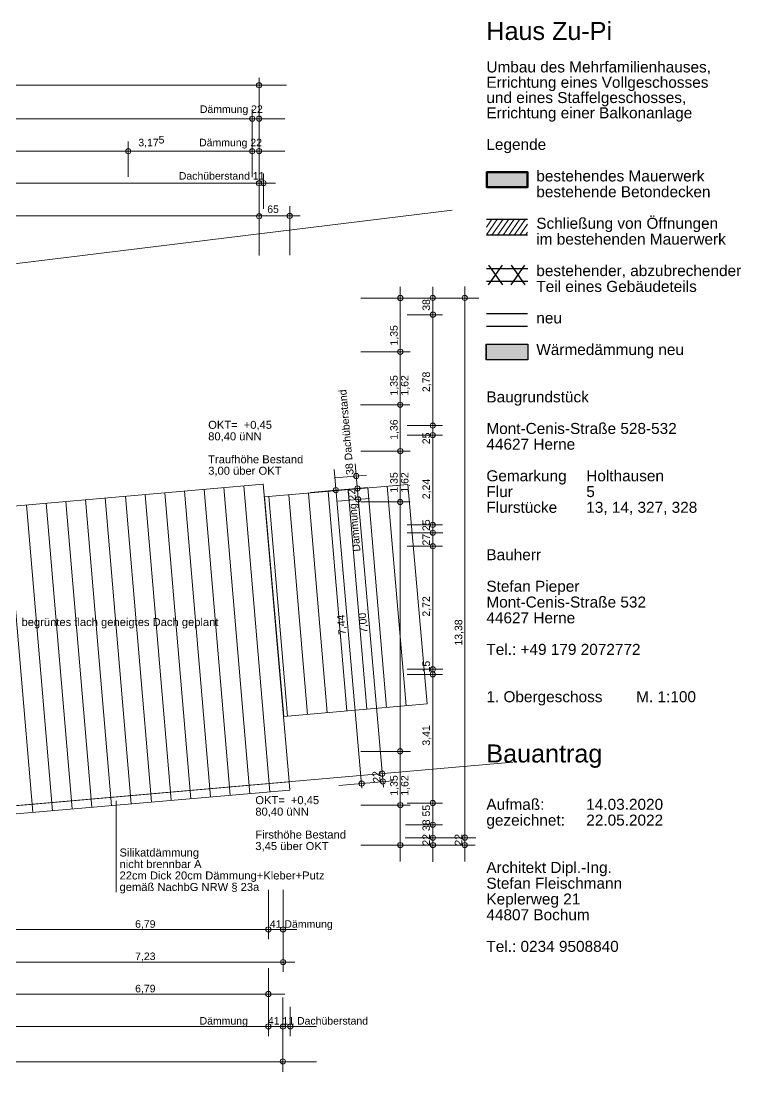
# Model space of a CAD drawing. Header units: millimetres. Extents: x 928 to 41670, y -1551 to 29737.
# Drawn here: x 23382 to 41670, y 1844 to 28532 of the extents above; entities that cross this region are included whole.
import ezdxf

# ---------------------------------------------------------------- set-up
doc = ezdxf.new("R2010")
doc.units = ezdxf.units.MM
doc.header["$LTSCALE"] = 50
for name, color, linetype in [('05_Linien_stark', 7, 'Continuous'), ('06_Linien_fein', 3, 'Continuous'), ('07_Bemassung', 6, 'Continuous'), ('10_Text', 7, 'Continuous'), ('12_Plankopf', 140, 'Continuous')]:
    doc.layers.add(name, color=color, linetype=linetype)
doc.styles.add('PLAN', font='arial.ttf')

msp = doc.modelspace()

# ---------------------------------------------------------------- hatches: boundary and pattern name
at = {"layer": '12_Plankopf'}
for points in [[(35204, 24705), (36257, 24705), (36257, 24305), (35204, 24305)], [(35197, 20325), (36260, 20325), (36260, 19925), (35197, 19925)]]:
    msp.add_hatch(color=7, dxfattribs=at).paths.add_polyline_path(points)

# ---------------------------------------------------------------- linework, layer by layer
at = {"layer": '05_Linien_stark', "lineweight": 15}
for p, q in [((29254, 26295), (29254, 25395)), ((29254, 26295), (29254, 25395)), ((29254, 26295), (29254, 25395)), ((29254, 26295), (29254, 25395)), ((26104, 25472), (26104, 24573)), ((26104, 25472), (26104, 24573)), ((26104, 25472), (26104, 24573)), ((26104, 25472), (26104, 24573)), ((29254, 25471), (29254, 24571)), ((29254, 25471), (29254, 24571)), ((29254, 25471), (29254, 24571)), ((29254, 25471), (29254, 24571)), ((29429, 24663), (29429, 23763)), ((29542, 24663), (29542, 23763)), ((29542, 24663), (29542, 23763)), ((29542, 24663), (29542, 23763)), ((29542, 24663), (29542, 23763)), ((29429, 23825), (29429, 22580)), ((30207, 23832), (30207, 22587)), ((3642, 19963), (34330, 23731)), ((34092, 21075), (33192, 21075)), ((34092, 21075), (33192, 21075)), ((34092, 21075), (33192, 21075)), ((34092, 21075), (33192, 21075)), ((34092, 21075), (33192, 21075)), ((34092, 21075), (33192, 21075)), ((34092, 21075), (33192, 21075)), ((34092, 21075), (33192, 21075)), ((33265, 20132), (32011, 20132)), ((33265, 20132), (32011, 20132)), ((33262, 18788), (32007, 18788)), ((33262, 18788), (32007, 18788)), ((34088, 18257), (33189, 18257)), ((34088, 18257), (33189, 18257)), ((34091, 18018), (33192, 18018)), ((34091, 18018), (33192, 18018)), ((33266, 17610), (32011, 17610)), ((33266, 17610), (32011, 17610)), ((34088, 15736), (33189, 15736)), ((34088, 15736), (33189, 15736)), ((34093, 15535), (33194, 15535)), ((34093, 15535), (33194, 15535)), ((34091, 15194), (33192, 15194)), ((34091, 15194), (33192, 15194)), ((34094, 12070), (33194, 12070)), ((34094, 12070), (33194, 12070)), ((34086, 11941), (33187, 11941)), ((34086, 11941), (33187, 11941)), ((16095, 7979), (35873, 9710)), ((25797, 6410), (25797, 8726)), ((33264, 8619), (32010, 8619)), ((33264, 8619), (32010, 8619)), ((34087, 8673), (33188, 8673)), ((34087, 8673), (33188, 8673)), ((34092, 8122), (33149, 8122)), ((34092, 8122), (33149, 8122)), ((29665, 5216), (29665, 6470)), ((30039, 5215), (30039, 6470)), ((30039, 4389), (30039, 5289)), ((30039, 4389), (30039, 5289)), ((30039, 4389), (30039, 5289)), ((30039, 4389), (30039, 5289)), ((29665, 3578), (29665, 4477)), ((29665, 3578), (29665, 4477)), ((29665, 3578), (29665, 4477)), ((29665, 3578), (29665, 4477)), ((29665, 2754), (29665, 3653)), ((29665, 2754), (29665, 3653)), ((29665, 2754), (29665, 3653)), ((29665, 2754), (29665, 3653)), ((30222, 2753), (30222, 3502))]:
    msp.add_line(p, q, dxfattribs=at)
msp.add_lwpolyline([(30054, 10871), (29566, 16445), (33210, 16764), (33697, 11190)], close=True, dxfattribs=at)
at = {"layer": '05_Linien_stark', "lineweight": 18}
msp.add_lwpolyline([(30210, 9004), (22669, 8345), (22651, 8553), (30192, 9213)], close=True, dxfattribs=at)
at = {"layer": '06_Linien_fein', "lineweight": 9}
for p, q in [((27694, 8783), (27032, 16551)), ((28198, 8831), (27535, 16595)), ((28699, 8875), (28037, 16639)), ((29197, 8911), (28534, 16686)), ((29702, 8959), (29039, 16729)), ((29530, 16775), (30191, 9219)), ((31660, 11013), (31184, 16587)), ((32163, 11057), (31688, 16631)), ((32664, 11101), (32189, 16676)), ((33162, 11142), (32686, 16723)), ((24684, 8524), (24022, 16287)), ((25185, 8568), (24523, 16332)), ((25684, 8604), (25021, 16379)), ((26184, 8655), (25522, 16421)), ((26695, 8701), (26033, 16459)), ((27196, 8745), (26535, 16500)), ((30150, 10879), (29674, 16458)), ((30661, 10920), (30186, 16495)), ((31162, 10973), (30687, 16536)), ((23683, 8438), (23021, 16193)), ((24181, 8476), (23518, 16244))]:
    msp.add_line(p, q, dxfattribs=at)
at = {"layer": '07_Bemassung', "lineweight": 15}
for p, q in [((29429, 27088), (29429, 25398)), ((4450, 26905), (30130, 26905)), ((29429, 26297), (29429, 25398)), ((29429, 26297), (29429, 25398)), ((29429, 26297), (29429, 25398)), ((4416, 26049), (30081, 26049)), ((29428, 25473), (29428, 24574)), ((29428, 25473), (29428, 24574)), ((29428, 25473), (29428, 24574)), ((29428, 25473), (29428, 24574)), ((4412, 25224), (30086, 25224)), ((4460, 24411), (29849, 24411)), ((4483, 23583), (30470, 23583)), ((33014, 7189), (33014, 21782)), ((33014, 7189), (33014, 21782)), ((33843, 7181), (33843, 21783)), ((33843, 7181), (33843, 21783)), ((34655, 7188), (34655, 21787)), ((34655, 7188), (34655, 21787)), ((35010, 21497), (32016, 21497)), ((35010, 21497), (32016, 21497)), ((32042, 9047), (31333, 17146)), ((32588, 9078), (31869, 17287)), ((32161, 17001), (31374, 16932)), ((31475, 16625), (30733, 16560)), ((32190, 16686), (31403, 16617)), ((32234, 16408), (31428, 16338)), ((33265, 16323), (32011, 16323)), ((33265, 16323), (32011, 16323)), ((33279, 9986), (32012, 9986)), ((32827, 9236), (31458, 9117)), ((34938, 7791), (33142, 7791)), ((34915, 7605), (32015, 7605)), ((34915, 7605), (32015, 7605)), ((4383, 5464), (30385, 5464)), ((4362, 4635), (30336, 4635)), ((4360, 3823), (30086, 3823)), ((30036, 1844), (30036, 3733)), ((4435, 2998), (30887, 2998)), ((4435, 2105), (30887, 2105))]:
    msp.add_line(p, q, dxfattribs=at)
at = {"layer": '07_Bemassung', "lineweight": 9}
msp.add_line((16125, 15596), (29536, 16770), dxfattribs=at)
at = {"layer": '07_Bemassung', "lineweight": 18}
for centre, radius in [((29428, 26903), 65.8), ((29254, 26049), 65.8), ((29254, 26049), 65.8), ((29429, 26052), 65.8), ((29429, 26052), 65.8), ((26105, 25227), 65.8), ((26105, 25227), 65.8), ((29254, 25225), 65.8), ((29254, 25225), 65.8), ((29429, 25228), 65.8), ((29429, 25228), 65.8), ((29428, 24414), 65.8), ((29543, 24417), 65.8), ((29543, 24417), 65.8), ((29429, 23576), 65.8), ((30207, 23583), 65.8), ((33017, 21497), 65.8), ((33017, 21497), 65.8), ((33840, 21500), 65.8), ((33840, 21500), 65.8), ((34655, 21500), 65.8), ((34655, 21500), 65.8), ((33846, 21075), 65.8), ((33846, 21075), 65.8), ((33846, 21075), 65.8), ((33846, 21075), 65.8), ((33017, 20132), 65.8), ((33017, 20132), 65.8), ((33013, 18788), 65.8), ((33013, 18788), 65.8), ((33840, 18258), 65.8), ((33840, 18258), 65.8), ((33841, 18017), 65.8), ((33841, 18017), 65.8), ((33017, 17610), 65.8), ((33017, 17610), 65.8), ((31898, 16977), 65.8), ((31381, 16619), 65.8), ((31927, 16662), 65.8), ((31946, 16386), 65.8), ((33013, 16317), 65.8), ((33013, 16317), 65.8), ((33840, 15736), 65.8), ((33840, 15736), 65.8), ((33844, 15535), 65.8), ((33844, 15535), 65.8), ((33843, 15194), 65.8), ((33843, 15194), 65.8), ((33843, 12071), 65.8), ((33843, 12071), 65.8), ((33841, 11941), 65.8), ((33841, 11941), 65.8), ((33012, 9985), 65.8), ((33012, 9985), 65.8), ((32557, 9419), 65.8), ((32034, 9168), 65.8), ((32575, 9222), 65.8), ((33018, 8620), 65.3), ((33842, 8673), 65.8), ((33842, 8673), 65.8), ((33843, 8122), 65.8), ((33843, 8122), 65.8), ((33845, 7791), 65.8), ((33845, 7791), 65.8), ((34657, 7794), 65.8), ((33016, 7605), 65.8), ((33016, 7605), 65.8), ((33846, 7605), 65.8), ((33846, 7605), 65.8), ((34655, 7604), 65.8), ((34655, 7604), 65.8), ((29665, 5464), 65.8), ((30038, 5464), 65.8), ((30039, 4635), 65.8), ((30039, 4635), 65.8), ((29665, 3823), 65.8), ((29665, 3823), 65.8), ((29665, 2999), 65.8), ((29665, 2999), 65.8), ((30036, 2998), 65.8), ((30222, 3001), 65.8), ((30033, 2112), 65.8)]:
    msp.add_circle(centre, radius, dxfattribs=at)
at = {"layer": '12_Plankopf', "lineweight": 15}
for p, q in [((35202, 23099), (35486, 23505)), ((35202, 23299), (35344, 23502)), ((35344, 23095), (35628, 23502)), ((35486, 23095), (35770, 23502)), ((35628, 23095), (35912, 23502)), ((35770, 23095), (36054, 23502)), ((35912, 23095), (36196, 23502)), ((36054, 23095), (36250, 23376)), ((36196, 23095), (36250, 23172))]:
    msp.add_line(p, q, dxfattribs=at)
at = {"layer": '12_Plankopf', "lineweight": 25}
for p, q in [((35202, 23502), (36250, 23502)), ((35202, 23099), (36250, 23099)), ((35202, 22246), (36252, 22246)), ((35829, 21833), (36179, 22333)), ((35829, 22333), (36179, 21833)), ((35202, 21923), (36252, 21923)), ((35202, 21105), (36250, 21105)), ((35202, 20782), (36250, 20782))]:
    msp.add_line(p, q, dxfattribs=at)
at = {"layer": '12_Plankopf', "lineweight": 30}
for p, q in [((35260, 21833), (35610, 22333)), ((35260, 22333), (35610, 21833))]:
    msp.add_line(p, q, dxfattribs=at)
at = {"layer": '12_Plankopf'}
for points in [[(35204, 24705), (36257, 24705), (36257, 24305), (35204, 24305)], [(35197, 20325), (36260, 20325), (36260, 19925), (35197, 19925)]]:
    msp.add_lwpolyline(points, close=True, dxfattribs=at)
at = {"layer": '12_Plankopf', "lineweight": 50}
msp.add_lwpolyline([(35215, 24694), (36245, 24694), (36245, 24317), (35215, 24317)], close=True, dxfattribs=at)
at = {"layer": '12_Plankopf', "lineweight": 18}
msp.add_lwpolyline([(35202, 20321), (36256, 20321), (36256, 19929), (35202, 19929)], close=True, dxfattribs=at)

# ---------------------------------------------------------------- texts
at = {"layer": '07_Bemassung', "style": 'PLAN'}
for s, height, p in [('3,17', 190.5, (26362, 25351)), ('5', 190, (26877, 25422)), ('65', 190.5, (29637, 23658)), ('6,79', 190.5, (26281, 5506)), ('7,23', 190.5, (26281, 4686)), ('6,79', 190.5, (26281, 3867))]:
    msp.add_text(s, height=height, dxfattribs=at).set_placement(p)
for s, rotation, p in [('38', 90, (33770, 21174)), ('1,35', 90, (32950, 20291)), ('1,35', 90, (32950, 19021)), ('1,62', 90, (33224, 19021)), ('2,78', 90, (33770, 19109)), ('1,36', 90, (32950, 17898)), ('25', 90, (33770, 17785)), ('1,35', 90, (32950, 16555)), ('1,62', 90, (33224, 16555)), ('2,24', 90, (33770, 16388)), ('2,72', 90, (33770, 13407)), ('7,44', 95, (31640, 12949)), ('7,00', 95, (32185, 12996)), ('13,38', 90, (34590, 12671)), ('15', 90, (33770, 11989)), ('3,41', 90, (33770, 10131)), ('22', 95, (32517, 9201)), ('1,35', 90, (32950, 8861)), ('1,62', 90, (33224, 8861)), ('22', 90, (34590, 7591))]:
    msp.add_text(s, height=190.5, rotation=rotation, dxfattribs=at).set_placement(p)
at = {"layer": '10_Text', "style": 'PLAN'}
for s, height, p in [('Dämmung 22', 190.5, (27926, 26198)), ('Dämmung 22', 190.5, (27906, 25351)), ('Dachüberstand 11', 190.5, (27391, 24505)), ('OKT=', 203.2, (28137, 18176)), ('+0,45', 203.2, (29039, 18176)), ('80,40 üNN', 203.2, (28137, 17884)), ('Traufhöhe Bestand', 203.2, (28137, 17301)), ('3,00 über OKT', 203.2, (28137, 17010)), ('begrüntes flach geneigtes Dach geplant', 203.2, (23395, 13168)), ('OKT=', 203.2, (29334, 8645)), ('+0,45', 203.2, (30236, 8645)), ('80,40 üNN', 203.2, (29334, 8354)), ('Firsthöhe Bestand', 203.2, (29334, 7771)), ('Silikatdämmung', 203.2, (25885, 7315)), ('3,45 über OKT', 203.2, (29334, 7479)), ('nicht brennbar A', 203.2, (25885, 7023)), ('22cm Dick 20cm Dämmung+Kleber+Putz', 203.2, (25885, 6732)), ('gemäß NachbG NRW § 23a', 203.2, (25885, 6440)), ('41 Dämmung', 190.5, (29703, 5506)), ('Dämmung', 190.5, (27918, 3047)), ('41 11 Dachüberstand', 190.5, (29653, 3047))]:
    msp.add_text(s, height=height, dxfattribs=at).set_placement(p)
for s, rotation, p in [('38 Dachüberstand', 95, (31833, 17015)), ('Dämmung 22', 95, (32004, 15067)), ('27 25', 90, (33770, 15211)), ('22 38 55', 90, (33770, 7591))]:
    msp.add_text(s, height=190.5, rotation=rotation, dxfattribs=at).set_placement(p)
at = {"layer": '12_Plankopf', "style": 'PLAN'}
for s, height, p in [('Haus Zu-Pi', 457, (35203, 28051)), ('Umbau des Mehrfamilienhauses,', 279.4, (35203, 27226)), ('Errichtung eines Vollgeschosses', 279.4, (35203, 26837)), ('und eines Staffelgeschosses,', 279.4, (35203, 26449)), ('Errichtung einer Balkonanlage', 279.4, (35203, 26061)), ('Legende', 279.3, (35203, 25260)), ('bestehendes Mauerwerk', 279.26, (36471, 24458)), ('bestehende Betondecken', 279.26, (36471, 24058)), ('Schließung von Öffnungen', 279.26, (36471, 23256)), ('im bestehenden Mauerwerk', 279.26, (36471, 22855)), ('bestehender, abzubrechender', 279.26, (36471, 22054)), ('Teil eines Gebäudeteils', 279.26, (36471, 21653)), ('neu', 279.3, (36471, 20852)), ('Wärmedämmung neu', 279.26, (36471, 20050)), ('Baugrundstück', 279.26, (35203, 18848)), ('Mont-Cenis-Straße 528-532', 279.26, (35203, 18046)), ('44627 Herne', 279.26, (35203, 17646)), ('Gemarkung', 279.3, (35203, 16844)), ('Holthausen', 279.3, (37740, 16844)), ('Flur', 279.3, (35203, 16443)), ('5', 279, (37740, 16443)), ('Flurstücke', 279.3, (35203, 16043)), ('13, 14, 327, 328', 279.26, (37740, 16043)), ('Bauherr', 279.3, (35203, 14840)), ('Stefan Pieper', 279.26, (35203, 14039)), ('Mont-Cenis-Straße 532', 279.26, (35203, 13638)), ('44627 Herne', 279.26, (35203, 13237)), ('Tel.: +49 179 2072772', 279.26, (35203, 12436)), ('1. Obergeschoss', 279.26, (35203, 11234)), ('M. 1:100', 279.3, (39009, 11234)), ('Bauantrag', 457, (35203, 9703)), ('Aufmaß:', 279.3, (35203, 8501)), ('14.03.2020', 279.3, (37740, 8501)), ('gezeichnet:', 279.26, (35203, 8100)), ('22.05.2022', 279.3, (37740, 8100)), ('Architekt Dipl.-Ing.', 279.26, (35203, 6898)), ('Stefan Fleischmann', 279.26, (35203, 6497)), ('Keplerweg 21', 279.26, (35203, 6097)), ('44807 Bochum', 279.26, (35203, 5696)), ('Tel.: 0234 9508840', 279.26, (35203, 4894))]:
    msp.add_text(s, height=height, dxfattribs=at).set_placement(p)

doc.saveas('drawing.dxf')
